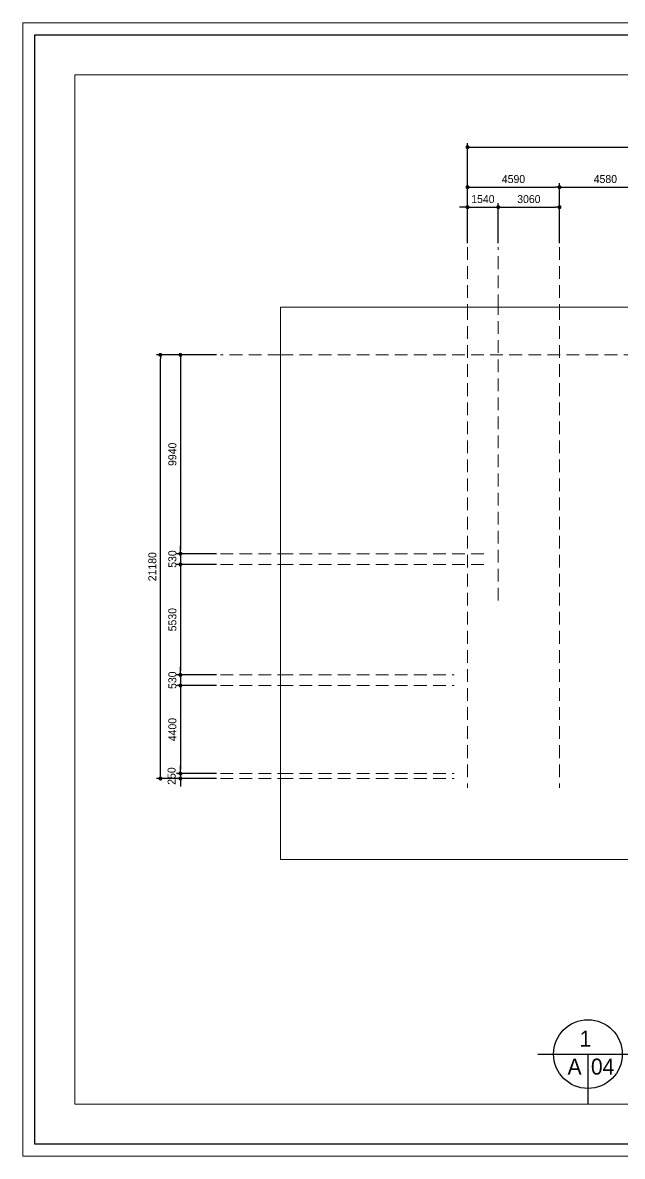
# Model space of a CAD drawing. Header units: millimetres. Extents: x -396231 to 224016, y 0 to 56679.
# Drawn here: x -36231 to -6277, y 0 to 56679 of the extents above; entities that cross this region are included whole.
import ezdxf
from ezdxf.enums import TextEntityAlignment as Align

# ---------------------------------------------------------------- set-up
doc = ezdxf.new("R2010")
doc.units = ezdxf.units.MM
doc.header["$XCLIPFRAME"] = 2
doc.linetypes.add('HIDDEN', pattern=[9.525, 6.35, -3.175])
doc.layers.add('dim', color=7, linetype='Continuous')
doc.layers.add('text', color=7, linetype='Continuous')
for name, color, linetype, lineweight in [('exdim', 1, 'HIDDEN', 9), ('IM', 2, 'Continuous', 9), ('WIPCO', 3, 'Continuous', 9)]:
    doc.layers.add(name, color=color, linetype=linetype, lineweight=lineweight)
doc.layers.add('Plot 설정선', color=251, linetype='Continuous', lineweight=9, plot=False)
doc.styles.add('WIPCO', font='')
doc.styles.get('WIPCO').set_extended_font_data('Dotum')
doc.dimstyles.new('WIPCO-DIM200', dxfattribs={"dimscale": 200, "dimtxt": 2, "dimasz": 1, "dimexe": 1, "dimexo": 1, "dimgap": 1, "dimtad": 1, "dimdec": 0, "dimrnd": 10, "dimzin": 0, "dimdsep": 46, "dimtxsty": 'WIPCO', "dimblk": 'DOT', "dimcen": 1, "dimdle": 2, "dimclrd": 256, "dimclre": 256, "dimclrt": 256, "dimadec": 0, "dimazin": 0, "dimtfac": 1, "dimtdec": 0, "dimtix": 1, "dimtmove": 2, "dimatfit": 3, "dimldrblk": 'DOT', "dimfxl": 0, "dimtolj": 1, "dimtzin": 0, "dimarcsym": 0})
picture_1 = doc.add_image_def('image2.jpg', size_in_pixel=(5000, 2422))

# ---------------------------------------------------------------- blocks, each defined once
blk = doc.blocks.new('_Dot')
at = {"color": 0, "linetype": 'ByBlock', "lineweight": -2}
blk.add_line((-0.5, 0), (-1, 0), dxfattribs=at)
at = {"color": 0, "linetype": 'ByBlock', "const_width": 0.5}
blk.add_lwpolyline([(-0.25, 0, 1), (0.25, 0, 1)], format="xyb", close=True, dxfattribs=at)
blk = doc.blocks.new('*D37')
at = {"layer": 'DEFPOINTS', "color": 0}
for p in [(-26352, 40070), (-28352, 30127), (-26352, 30127)]:
    blk.add_point(p, dxfattribs=at)
at = {"layer": 'dim', "lineweight": -2}
for p, q in [((-26552, 40070), (-28552, 40070)), ((-28352, 39870), (-28352, 30327)), ((-26552, 30127), (-28552, 30127))]:
    blk.add_line(p, q, dxfattribs=at)
at = {"layer": 'dim', "lineweight": -2, "xscale": 200, "yscale": 200, "zscale": 200}
for p, rotation in [((-28352, 40070), 90), ((-28352, 30127), 270)]:
    blk.add_blockref('_Dot', p, dxfattribs=dict(at, rotation=rotation))
at = {"layer": 'dim', "insert": (-28752, 35098), "char_height": 400, "attachment_point": 5, "rotation": 90, "style": 'WIPCO'}
blk.add_mtext('\\A1;9940', dxfattribs=at)
blk = doc.blocks.new('*D38')
at = {"layer": 'DEFPOINTS', "color": 0}
for p in [(-26352, 30127), (-28352, 29594), (-26352, 29594)]:
    blk.add_point(p, dxfattribs=at)
at = {"layer": 'dim', "lineweight": -2}
for p, q in [((-26552, 30127), (-28552, 30127)), ((-28352, 30327), (-28352, 30527)), ((-28352, 30127), (-28352, 29594)), ((-26552, 29594), (-28552, 29594)), ((-28352, 29394), (-28352, 29194))]:
    blk.add_line(p, q, dxfattribs=at)
at = {"layer": 'dim', "lineweight": -2, "xscale": 200, "yscale": 200, "zscale": 200}
for p, rotation in [((-28352, 30127), 270), ((-28352, 29594), 90)]:
    blk.add_blockref('_Dot', p, dxfattribs=dict(at, rotation=rotation))
at = {"layer": 'dim', "insert": (-28752, 29861), "char_height": 400, "attachment_point": 5, "rotation": 90, "style": 'WIPCO'}
blk.add_mtext('\\A1;530', dxfattribs=at)
blk = doc.blocks.new('*D39')
at = {"layer": 'DEFPOINTS', "color": 0}
for p in [(-26352, 29594), (-28352, 24068), (-26352, 24068)]:
    blk.add_point(p, dxfattribs=at)
at = {"layer": 'dim', "lineweight": -2}
for p, q in [((-26552, 29594), (-28552, 29594)), ((-28352, 29394), (-28352, 24268)), ((-26552, 24068), (-28552, 24068))]:
    blk.add_line(p, q, dxfattribs=at)
at = {"layer": 'dim', "lineweight": -2, "xscale": 200, "yscale": 200, "zscale": 200}
for p, rotation in [((-28352, 29594), 90), ((-28352, 24068), 270)]:
    blk.add_blockref('_Dot', p, dxfattribs=dict(at, rotation=rotation))
at = {"layer": 'dim', "insert": (-28752, 26831), "char_height": 400, "attachment_point": 5, "rotation": 90, "style": 'WIPCO'}
blk.add_mtext('\\A1;5530', dxfattribs=at)
blk = doc.blocks.new('*D40')
at = {"layer": 'DEFPOINTS', "color": 0}
for p in [(-26352, 24068), (-28352, 23539), (-26352, 23539)]:
    blk.add_point(p, dxfattribs=at)
at = {"layer": 'dim', "lineweight": -2}
for p, q in [((-28352, 24268), (-28352, 24468)), ((-26552, 24068), (-28552, 24068)), ((-28352, 24068), (-28352, 23539)), ((-26552, 23539), (-28552, 23539)), ((-28352, 23339), (-28352, 23139))]:
    blk.add_line(p, q, dxfattribs=at)
at = {"layer": 'dim', "lineweight": -2, "xscale": 200, "yscale": 200, "zscale": 200}
for p, rotation in [((-28352, 24068), 270), ((-28352, 23539), 90)]:
    blk.add_blockref('_Dot', p, dxfattribs=dict(at, rotation=rotation))
at = {"layer": 'dim', "insert": (-28752, 23804), "char_height": 400, "attachment_point": 5, "rotation": 90, "style": 'WIPCO'}
blk.add_mtext('\\A1;530', dxfattribs=at)
blk = doc.blocks.new('*D41')
at = {"layer": 'DEFPOINTS', "color": 0}
for p in [(-26352, 23539), (-28352, 19136), (-26352, 19136)]:
    blk.add_point(p, dxfattribs=at)
at = {"layer": 'dim', "lineweight": -2}
for p, q in [((-26552, 23539), (-28552, 23539)), ((-28352, 23339), (-28352, 19336)), ((-26552, 19136), (-28552, 19136))]:
    blk.add_line(p, q, dxfattribs=at)
at = {"layer": 'dim', "lineweight": -2, "xscale": 200, "yscale": 200, "zscale": 200}
for p, rotation in [((-28352, 23539), 90), ((-28352, 19136), 270)]:
    blk.add_blockref('_Dot', p, dxfattribs=dict(at, rotation=rotation))
at = {"layer": 'dim', "insert": (-28752, 21337), "char_height": 400, "attachment_point": 5, "rotation": 90, "style": 'WIPCO'}
blk.add_mtext('\\A1;4400', dxfattribs=at)
blk = doc.blocks.new('*D42')
at = {"layer": 'DEFPOINTS', "color": 0}
for p in [(-28352, 18888), (-26352, 19136), (-26352, 18888)]:
    blk.add_point(p, dxfattribs=at)
at = {"layer": 'dim', "lineweight": -2}
for p, q in [((-28352, 19336), (-28352, 19536)), ((-26552, 19136), (-28552, 19136)), ((-26552, 18888), (-28552, 18888)), ((-28352, 19136), (-28352, 18888)), ((-28352, 18688), (-28352, 18488))]:
    blk.add_line(p, q, dxfattribs=at)
at = {"layer": 'dim', "lineweight": -2, "xscale": 200, "yscale": 200, "zscale": 200}
for p, rotation in [((-28352, 19136), 270), ((-28352, 18888), 90)]:
    blk.add_blockref('_Dot', p, dxfattribs=dict(at, rotation=rotation))
at = {"layer": 'dim', "insert": (-28790, 19012), "char_height": 400, "attachment_point": 5, "rotation": 90, "style": 'WIPCO'}
blk.add_mtext('\\A1;250', dxfattribs=at)
blk = doc.blocks.new('*D43')
at = {"layer": 'DEFPOINTS', "color": 0}
for p in [(-29352, 40070), (-26352, 40070), (-26352, 18888)]:
    blk.add_point(p, dxfattribs=at)
at = {"layer": 'dim', "lineweight": -2}
for p, q in [((-26552, 40070), (-29552, 40070)), ((-29352, 19088), (-29352, 39870)), ((-26552, 18888), (-29552, 18888))]:
    blk.add_line(p, q, dxfattribs=at)
at = {"layer": 'dim', "lineweight": -2, "xscale": 200, "yscale": 200, "zscale": 200}
for p, rotation in [((-29352, 40070), 90), ((-29352, 18888), 270)]:
    blk.add_blockref('_Dot', p, dxfattribs=dict(at, rotation=rotation))
at = {"layer": 'dim', "insert": (-29752, 29479), "char_height": 400, "attachment_point": 5, "rotation": 90, "style": 'WIPCO'}
blk.add_mtext('\\A1;21180', dxfattribs=at)
blk = doc.blocks.new('*D47')
at = {"layer": 'DEFPOINTS', "color": 0}
for p in [(-12473, 47457), (-14009, 45457), (-12473, 45457)]:
    blk.add_point(p, dxfattribs=at)
at = {"layer": 'dim', "lineweight": -2}
for p, q in [((-14009, 45657), (-14009, 47657)), ((-12473, 45657), (-12473, 47657)), ((-14209, 47457), (-14409, 47457)), ((-14009, 47457), (-12473, 47457)), ((-12273, 47457), (-12073, 47457))]:
    blk.add_line(p, q, dxfattribs=at)
at = {"layer": 'dim', "lineweight": -2, "xscale": 200, "yscale": 200, "zscale": 200}
blk.add_blockref('_Dot', (-14009, 47457), dxfattribs=at)
at = {"layer": 'dim', "lineweight": -2, "xscale": 200, "yscale": 200, "zscale": 200, "rotation": 180}
blk.add_blockref('_Dot', (-12473, 47457), dxfattribs=at)
at = {"layer": 'dim', "insert": (-13241, 47858), "char_height": 400, "attachment_point": 5, "style": 'WIPCO'}
blk.add_mtext('\\A1;1540', dxfattribs=at)
blk = doc.blocks.new('*D48')
at = {"layer": 'DEFPOINTS', "color": 0}
for p in [(-9415, 47457), (-12473, 45457), (-9415, 45457)]:
    blk.add_point(p, dxfattribs=at)
at = {"layer": 'dim', "lineweight": -2}
for p, q in [((-12473, 45657), (-12473, 47657)), ((-9415, 45657), (-9415, 47657)), ((-12273, 47457), (-9615, 47457))]:
    blk.add_line(p, q, dxfattribs=at)
at = {"layer": 'dim', "lineweight": -2, "xscale": 200, "yscale": 200, "zscale": 200, "rotation": 180}
blk.add_blockref('_Dot', (-12473, 47457), dxfattribs=at)
at = {"layer": 'dim', "lineweight": -2, "xscale": 200, "yscale": 200, "zscale": 200}
blk.add_blockref('_Dot', (-9415, 47457), dxfattribs=at)
at = {"layer": 'dim', "insert": (-10944, 47858), "char_height": 400, "attachment_point": 5, "style": 'WIPCO'}
blk.add_mtext('\\A1;3060', dxfattribs=at)
blk = doc.blocks.new('*D49')
at = {"layer": 'DEFPOINTS', "color": 0}
for p in [(-4830, 48457), (-9415, 45457), (-4830, 45457)]:
    blk.add_point(p, dxfattribs=at)
at = {"layer": 'dim', "lineweight": -2}
for p, q in [((-9415, 45657), (-9415, 48657)), ((-9215, 48457), (-5030, 48457)), ((-4830, 45657), (-4830, 48657))]:
    blk.add_line(p, q, dxfattribs=at)
at = {"layer": 'dim', "lineweight": -2, "xscale": 200, "yscale": 200, "zscale": 200, "rotation": 180}
blk.add_blockref('_Dot', (-9415, 48457), dxfattribs=at)
at = {"layer": 'dim', "lineweight": -2, "xscale": 200, "yscale": 200, "zscale": 200}
blk.add_blockref('_Dot', (-4830, 48457), dxfattribs=at)
at = {"layer": 'dim', "insert": (-7123, 48858), "char_height": 400, "attachment_point": 5, "style": 'WIPCO'}
blk.add_mtext('\\A1;4580', dxfattribs=at)
blk = doc.blocks.new('*D44')
at = {"layer": 'DEFPOINTS', "color": 0}
for p in [(-9415, 48457), (-14009, 45457), (-9415, 45457)]:
    blk.add_point(p, dxfattribs=at)
at = {"layer": 'dim', "lineweight": -2}
for p, q in [((-14009, 45657), (-14009, 48657)), ((-13809, 48457), (-9615, 48457)), ((-9415, 45657), (-9415, 48657))]:
    blk.add_line(p, q, dxfattribs=at)
at = {"layer": 'dim', "lineweight": -2, "xscale": 200, "yscale": 200, "zscale": 200, "rotation": 180}
blk.add_blockref('_Dot', (-14009, 48457), dxfattribs=at)
at = {"layer": 'dim', "lineweight": -2, "xscale": 200, "yscale": 200, "zscale": 200}
blk.add_blockref('_Dot', (-9415, 48457), dxfattribs=at)
at = {"layer": 'dim', "insert": (-11712, 48858), "char_height": 400, "attachment_point": 5, "style": 'WIPCO'}
blk.add_mtext('\\A1;4590', dxfattribs=at)
blk = doc.blocks.new('*D46')
at = {"layer": 'DEFPOINTS', "color": 0}
for p in [(10440, 50457), (-14009, 45457), (10440, 45457)]:
    blk.add_point(p, dxfattribs=at)
at = {"layer": 'dim', "lineweight": -2}
for p, q in [((-14009, 45657), (-14009, 50657)), ((-13809, 50457), (10240, 50457)), ((10440, 45657), (10440, 50657))]:
    blk.add_line(p, q, dxfattribs=at)
at = {"layer": 'dim', "lineweight": -2, "xscale": 200, "yscale": 200, "zscale": 200, "rotation": 180}
blk.add_blockref('_Dot', (-14009, 50457), dxfattribs=at)
at = {"layer": 'dim', "lineweight": -2, "xscale": 200, "yscale": 200, "zscale": 200}
blk.add_blockref('_Dot', (10440, 50457), dxfattribs=at)
at = {"layer": 'dim', "insert": (-1785, 50858), "char_height": 400, "attachment_point": 5, "style": 'WIPCO'}
blk.add_mtext('\\A1;24450', dxfattribs=at)

msp = doc.modelspace()

# ---------------------------------------------------------------- linework, layer by layer
at = {"layer": 'exdim', "ltscale": 100}
for p, q in [((-12473, 42457.4), (-12473, 45457.4)), ((-12473, 42457.4), (-12473, 45457.4)), ((-23351.8, 40069.6), (-26351.8, 40069.6)), ((-26351.8, 30127.4), (-23351.8, 30127.4)), ((-26351.8, 29594.4), (-23351.8, 29594.4)), ((-26351.8, 24068.3), (-23351.8, 24068.3)), ((-26351.8, 23538.8), (-23351.8, 23538.8)), ((-26351.8, 19136.2), (-23351.8, 19136.2)), ((-26351.8, 18888.4), (-23351.8, 18888.4))]:
    msp.add_line(p, q, dxfattribs=at)
at = {"layer": 'exdim', "color": 255, "ltscale": 100}
for p, q in [((-12473, 27781.1), (-12473, 42457.4)), ((-12473, 27781.1), (-12473, 42457.4)), ((-23351.8, 30127.4), (-13136, 30127.4)), ((-23351.8, 29594.4), (-13136, 29594.4)), ((-23351.8, 24068.3), (-14672.4, 24068.3)), ((-23351.8, 23538.8), (-14672.4, 23538.8)), ((-23351.8, 19136.2), (-14672.4, 19136.2)), ((-23351.8, 18888.4), (-14672.4, 18888.4))]:
    msp.add_line(p, q, dxfattribs=at)
at = {"layer": 'exdim', "ltscale": 100}
for points in [[(-14009.3, 45457.4), (-14009.3, 42457.4)], [(-14009.3, 45457.4), (-14009.3, 42457.4)], [(-9414.8, 45457.4), (-9414.8, 42457.4)], [(-9414.8, 45457.4), (-9414.8, 42457.4)]]:
    msp.add_lwpolyline(points, dxfattribs=at)
at = {"layer": 'exdim', "color": 255, "ltscale": 100}
for points in [[(-14009.3, 42457.4), (-14009.3, 18427)], [(-14009.3, 42457.4), (-14009.3, 18427)], [(-9414.8, 42457.4), (-9414.8, 18427)], [(-9414.8, 42457.4), (-9414.8, 18427)], [(-23351.8, 40069.6), (19360.7, 40069.6)]]:
    msp.add_lwpolyline(points, dxfattribs=at)
at = {"layer": 'Plot 설정선'}
msp.add_lwpolyline([(-36230.7, 56678.6), (-36230.7, 0), (-36230.7, 56678.6), (44016.3, 56678.6), (-36230.7, 56678.6), (-36230.7, 0), (-36230.7, 56678.6), (44016.3, 56678.6), (44016.3, 0), (-36230.7, 0), (44016.3, 0), (44016.3, 56678.6), (44016.3, 0), (-36230.7, 0)], dxfattribs=at)
msp.add_lwpolyline([(-33630.7, 54078.6), (36311.7, 54078.6), (36311.7, 2600), (-33630.7, 2600)], close=True, dxfattribs=at)
at = {"layer": 'WIPCO', "color": 3, "lineweight": -3}
msp.add_lwpolyline([(43416.3, 600), (-35630.7, 600), (-35630.7, 56078.6), (43416.3, 56078.6)], close=True, dxfattribs=at)
for points in [[(-10503.8, 5109.1), (13184.8, 5109.1)], [(-7994.6, 5109.1), (-7994.6, 2600)]]:
    msp.add_lwpolyline(points, dxfattribs=at)
msp.add_circle((-7994.6, 5109.1), 1717.5, dxfattribs=at)

# ---------------------------------------------------------------- texts
at = {"layer": 'text', "style": 'WIPCO'}
msp.add_text('1', height=800, dxfattribs=at).set_placement((-8412.2, 5481.4))
for s, p in [('A', (-8660.8, 4487.2)), ('04', (-7260.8, 4487.2))]:
    msp.add_text(s, height=800, dxfattribs=at).set_placement(p, align=Align.MIDDLE)

# ---------------------------------------------------------------- dimensions: what is measured, and where the dimension line sits
at = {"layer": 'dim'}
for base, p1, p2, picture, middle in [((10439.7, 50457.4), (-14009.3, 45457.4), (10439.7, 45457.4), '*D46', (-1784.8, 50857.7)), ((-9414.8151, 48457.4427), (-14009.3173, 45457.4427), (-9414.8151, 45457.4427), '*D44', (-11712.0662, 48857.714)), ((-4830.5, 48457.4), (-9414.8, 45457.4), (-4830.5, 45457.4), '*D49', (-7122.6, 48857.7)), ((-12473, 47457.4), (-14009.3, 45457.4), (-12473, 45457.4), '*D47', (-13241.2, 47857.7)), ((-9414.8, 47457.4), (-12473, 45457.4), (-9414.8, 45457.4), '*D48', (-10943.9, 47857.7))]:
    dim = msp.add_linear_dim(base=base, p1=p1, p2=p2, dimstyle='WIPCO-DIM200', dxfattribs=at)
    dim.commit()
    dim.dimension.update_dxf_attribs({"geometry": picture, "text_midpoint": middle})
for base, p1, p2, picture, middle in [((-29351.8, 40069.6), (-26351.8, 18888.4), (-26351.8, 40069.6), '*D43', (-29752.1, 29479)), ((-28351.8, 30127.4), (-26351.8, 40069.6), (-26351.8, 30127.4), '*D37', (-28752.1, 35098.5)), ((-28351.8, 29594.4), (-26351.8, 30127.4), (-26351.8, 29594.4), '*D38', (-28752.1, 29860.9)), ((-28351.8, 24068.3), (-26351.8, 29594.4), (-26351.8, 24068.3), '*D39', (-28752.1, 26831.4)), ((-28351.8219, 23538.8436), (-26351.8219, 24068.3451), (-26351.8219, 23538.8436), '*D40', (-28752.0933, 23803.5943)), ((-28351.8, 19136.2), (-26351.8, 23538.8), (-26351.8, 19136.2), '*D41', (-28752.1, 21337.5))]:
    dim = msp.add_linear_dim(base=base, p1=p1, p2=p2, angle=90, dimstyle='WIPCO-DIM200', dxfattribs=at)
    dim.commit()
    dim.dimension.update_dxf_attribs({"geometry": picture, "text_midpoint": middle})
dim = msp.add_linear_dim(base=(-28351.8, 18888.4), p1=(-26351.8, 19136.2), p2=(-26351.8, 18888.4), angle=90, dimstyle='WIPCO-DIM200', dxfattribs=at)
dim.commit()
dim.dimension.update_dxf_attribs({"geometry": '*D42', "text_midpoint": (-28789.7, 19012.3), "dimtype": 160})

# ---------------------------------------------------------------- pictures from other files: only their frames are drawn
at = {"layer": 'IM'}
image = msp.add_image(picture_1, insert=(-31532.4, 14842), size_in_units=(61220.4, 29655.2), dxfattribs=at)
image.set_boundary_path([(667.623, 166.087), (4156.047, 2421.5)])

doc.saveas('drawing.dxf')
